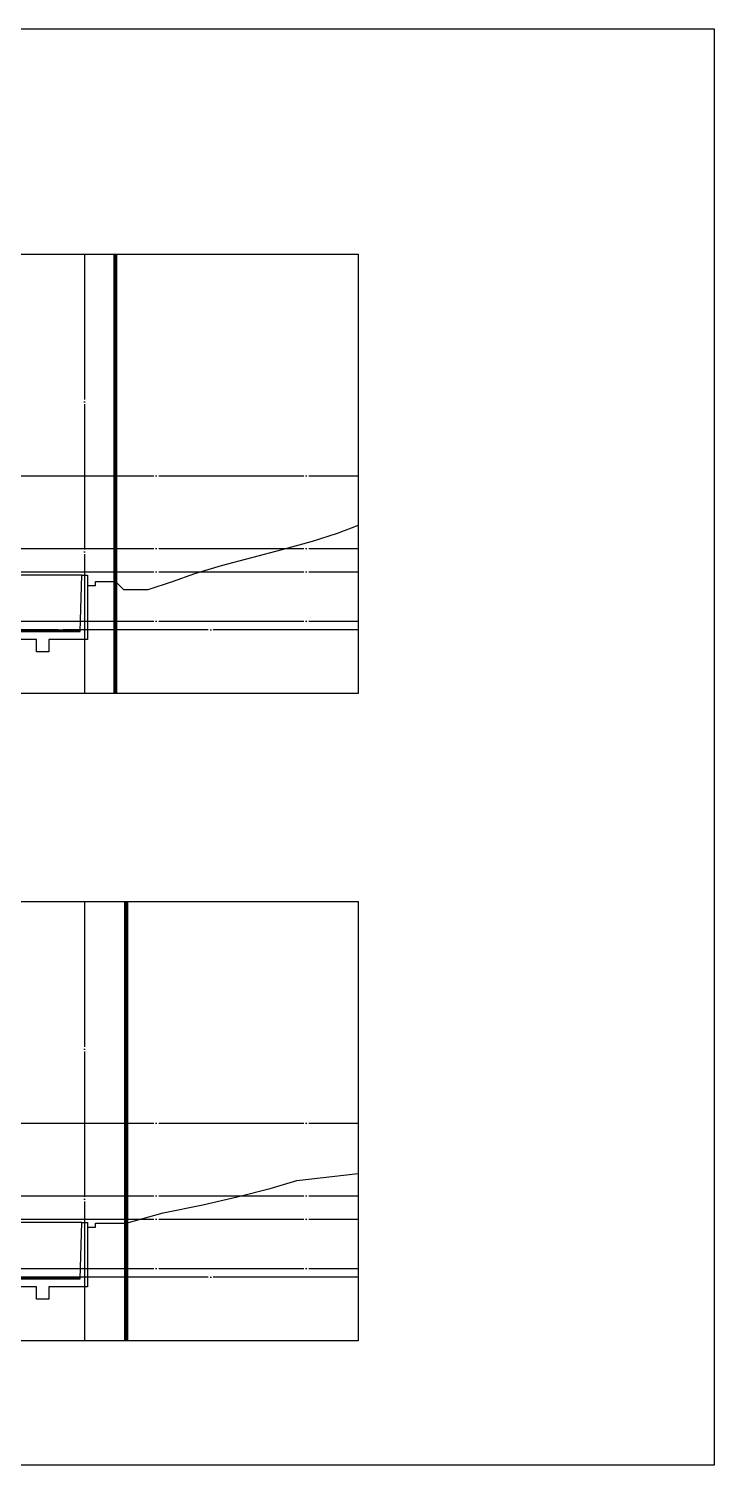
# Model space of a CAD drawing. Header units: millimetres. Extents: x -39468 to 212532, y -94717 to 83483.
# Drawn here: x 127508 to 212532, y -94717 to 83483 of the extents above; entities that cross this region are included whole.
import ezdxf

# ---------------------------------------------------------------- set-up
doc = ezdxf.new("R2010")
doc.units = ezdxf.units.MM
doc.header["$LTSCALE"] = 300
doc.header["$MEASUREMENT"] = 0
for name, pattern in [('CEN', [62, 60, -1, 0, -1]), ('HID', [2, 1.1, -0.9]), ('STD_CENTER', [66, 60, -2, 2, -2])]:
    doc.linetypes.add(name, pattern=pattern)
doc.layers.get('0').update_dxf_attribs({"linetype": 'CONTINUOUS'})
for name, color, linetype in [('7FIN', 5, 'CONTINUOUS'), ('A-FIN-TYP1', 6, 'CONTINUOUS'), ('A-SECT-ELEV', 8, 'CONTINUOUS'), ('A-ST-AXIS-CEN', 252, 'STD_CENTER'), ('A-ST-CONC', 2, 'CONTINUOUS'), ('HID', 7, 'HID')]:
    doc.layers.add(name, color=color, linetype=linetype)
doc.layers.add('Defpoint', color=161, linetype='CONTINUOUS', plot=False)

msp = doc.modelspace()

# ---------------------------------------------------------------- linework, layer by layer
msp.add_line((139592, -64698), (144192, -63398))
for points in [[(138265, 14900), (139281, 13900), (142309, 13900), (145359, 14900), (148089, 15900), (151419, 16900), (155189, 17900), (158949, 18900), (162719, 19900), (165809, 20900), (168399, 21900)], [(134784, 14400), (135784, 14400), (135784, 14900), (138265, 14900)], [(139592, -64698), (144192, -63398), (149112, -62398), (153352, -61398), (157462, -60398), (160742, -59398), (168376, -58505)], [(134784, -65198), (135784, -65198), (135784, -64698), (139592, -64698)]]:
    msp.add_lwpolyline(points)
at = {"layer": '7FIN'}
for points in [[(128620, -71523), (128573, -71523), (128534, -71593), (128426, -71593), (128386, -71523), (128293, -71523), (128254, -71593), (128146, -71593), (128106, -71523), (128013, -71523), (127974, -71593), (127866, -71593), (127826, -71523), (127733, -71523), (127694, -71593), (127586, -71593), (127546, -71523), (127453, -71523)], [(128620, -71528), (128577, -71528), (128538, -71598), (128422, -71598), (128383, -71528), (128297, -71528), (128257, -71598), (128142, -71598), (128103, -71528), (128017, -71528), (127977, -71598), (127862, -71598), (127823, -71528), (127737, -71528), (127698, -71598), (127582, -71598), (127543, -71528), (127457, -71528)], [(133878, -71550), (133854, -71593), (133746, -71593), (133706, -71523), (133613, -71523), (133574, -71593), (133466, -71593), (133426, -71523), (133333, -71523), (133294, -71593), (133186, -71593), (133146, -71523), (133053, -71523), (133014, -71593), (132906, -71593), (132866, -71523), (132773, -71523), (132734, -71593), (132626, -71593), (132586, -71523), (132493, -71523), (132454, -71593), (132346, -71593), (132306, -71523), (132213, -71523), (132174, -71593), (132066, -71593), (132026, -71523), (131933, -71523), (131894, -71593), (131786, -71593), (131746, -71523), (131653, -71523), (131614, -71593), (131506, -71593), (131466, -71523), (131373, -71523), (131334, -71593), (131226, -71593), (131186, -71523), (131093, -71523), (131054, -71593), (130946, -71593), (130906, -71523), (130813, -71523), (130774, -71593), (130666, -71593), (130626, -71523), (130533, -71523), (130494, -71593), (130386, -71593), (130346, -71523), (130253, -71523), (130214, -71593), (130106, -71593), (130066, -71523), (129973, -71523), (129934, -71593), (129826, -71593), (129786, -71523), (129693, -71523), (129654, -71593), (129546, -71593), (129506, -71523), (129413, -71523), (129374, -71593), (129266, -71593), (129226, -71523), (129133, -71523), (129094, -71593), (128986, -71593), (128946, -71523), (128853, -71523), (128814, -71593), (128706, -71593), (128666, -71523), (128620, -71523)], [(133877, -71563), (133857, -71598), (133742, -71598), (133703, -71528), (133617, -71528), (133578, -71598), (133462, -71598), (133423, -71528), (133337, -71528), (133298, -71598), (133182, -71598), (133143, -71528), (133057, -71528), (133017, -71598), (132902, -71598), (132863, -71528), (132777, -71528), (132737, -71598), (132622, -71598), (132583, -71528), (132497, -71528), (132458, -71598), (132342, -71598), (132303, -71528), (132217, -71528), (132178, -71598), (132062, -71598), (132023, -71528), (131937, -71528), (131897, -71598), (131782, -71598), (131743, -71528), (131657, -71528), (131617, -71598), (131502, -71598), (131463, -71528), (131377, -71528), (131338, -71598), (131222, -71598), (131183, -71528), (131097, -71528), (131058, -71598), (130942, -71598), (130903, -71528), (130817, -71528), (130778, -71598), (130662, -71598), (130623, -71528), (130537, -71528), (130498, -71598), (130382, -71598), (130343, -71528), (130257, -71528), (130217, -71598), (130102, -71598), (130063, -71528), (129977, -71528), (129937, -71598), (129822, -71598), (129783, -71528), (129697, -71528), (129658, -71598), (129542, -71598), (129503, -71528), (129417, -71528), (129378, -71598), (129262, -71598), (129223, -71528), (129137, -71528), (129097, -71598), (128982, -71598), (128943, -71528), (128857, -71528), (128817, -71598), (128702, -71598), (128663, -71528), (128620, -71528)]]:
    msp.add_lwpolyline(points, dxfattribs=at)
at = {"layer": 'A-FIN-TYP1'}
msp.add_line((133474, 8900), (133474, 8800), dxfattribs=at)
for points in [[(112819, 8900), (133474, 8900)], [(133879, 8800), (115919, 8800)], [(133474, -71398), (20519, -71398)], [(115919, -71523), (133879, -71523)], [(133879, -71498), (133474, -71498), (133474, -71398)]]:
    msp.add_lwpolyline(points, dxfattribs=at)
at = {"layer": 'A-SECT-ELEV', "color": 8}
for p, q in [((134084, 15700), (108548, 15700)), ((134084, -64598), (108548, -64598))]:
    msp.add_line(p, q, dxfattribs=at)
at = {"layer": 'A-ST-AXIS-CEN', "linetype": 'CEN'}
for p, q in [((134419, 55500), (134419, 1000)), ((-5170, 28000), (168376, 28000)), ((-5170, 19000), (168376, 19000)), ((-5170, 16100), (168376, 16100)), ((-5170, 10000), (168376, 10000)), ((168376, 8900), (-5170, 8900)), ((134419, -24798), (134419, -79298)), ((-5170, -52298), (168376, -52298)), ((-5170, -61298), (168376, -61298)), ((-5170, -64198), (168376, -64198)), ((-5170, -70298), (168376, -70298)), ((168376, -71398), (-5170, -71398))]:
    msp.add_line(p, q, dxfattribs=at)
at = {"layer": 'A-ST-CONC'}
for points in [[(133876, 8700), (134084, 15700), (134784, 15700), (134784, 8700), (134784, 7700), (133384, 7700), (129984, 7700), (129984, 6200), (128484, 6200), (128484, 7700), (126484, 7700), (126484, 8700), (133876, 8700)], [(133876, -71598), (134084, -64598), (134784, -64598), (134784, -71598), (134784, -72598), (133384, -72598), (129984, -72598), (129984, -74098), (128484, -74098), (128484, -72598), (126484, -72598), (126484, -71598), (133876, -71598)]]:
    msp.add_lwpolyline(points, dxfattribs=at)
at = {"layer": 'Defpoint'}
for points in [[(-39468, 83483), (212532, 83483), (212532, -94717), (-39468, -94717)], [(-39468, 83483), (212532, 83483), (212532, -94717), (-39468, -94717)], [(-5170, 55500), (168376, 55500), (168376, 1000), (-5170, 1000)], [(-5170, -24798), (168376, -24798), (168376, -79298), (-5170, -79298)]]:
    msp.add_lwpolyline(points, close=True, dxfattribs=at)
at = {"layer": 'HID', "const_width": 500}
for points in [[(138265, 55500), (138265, 1000)], [(139592, -24798), (139592, -79298)]]:
    msp.add_lwpolyline(points, dxfattribs=at)

doc.saveas('drawing.dxf')
